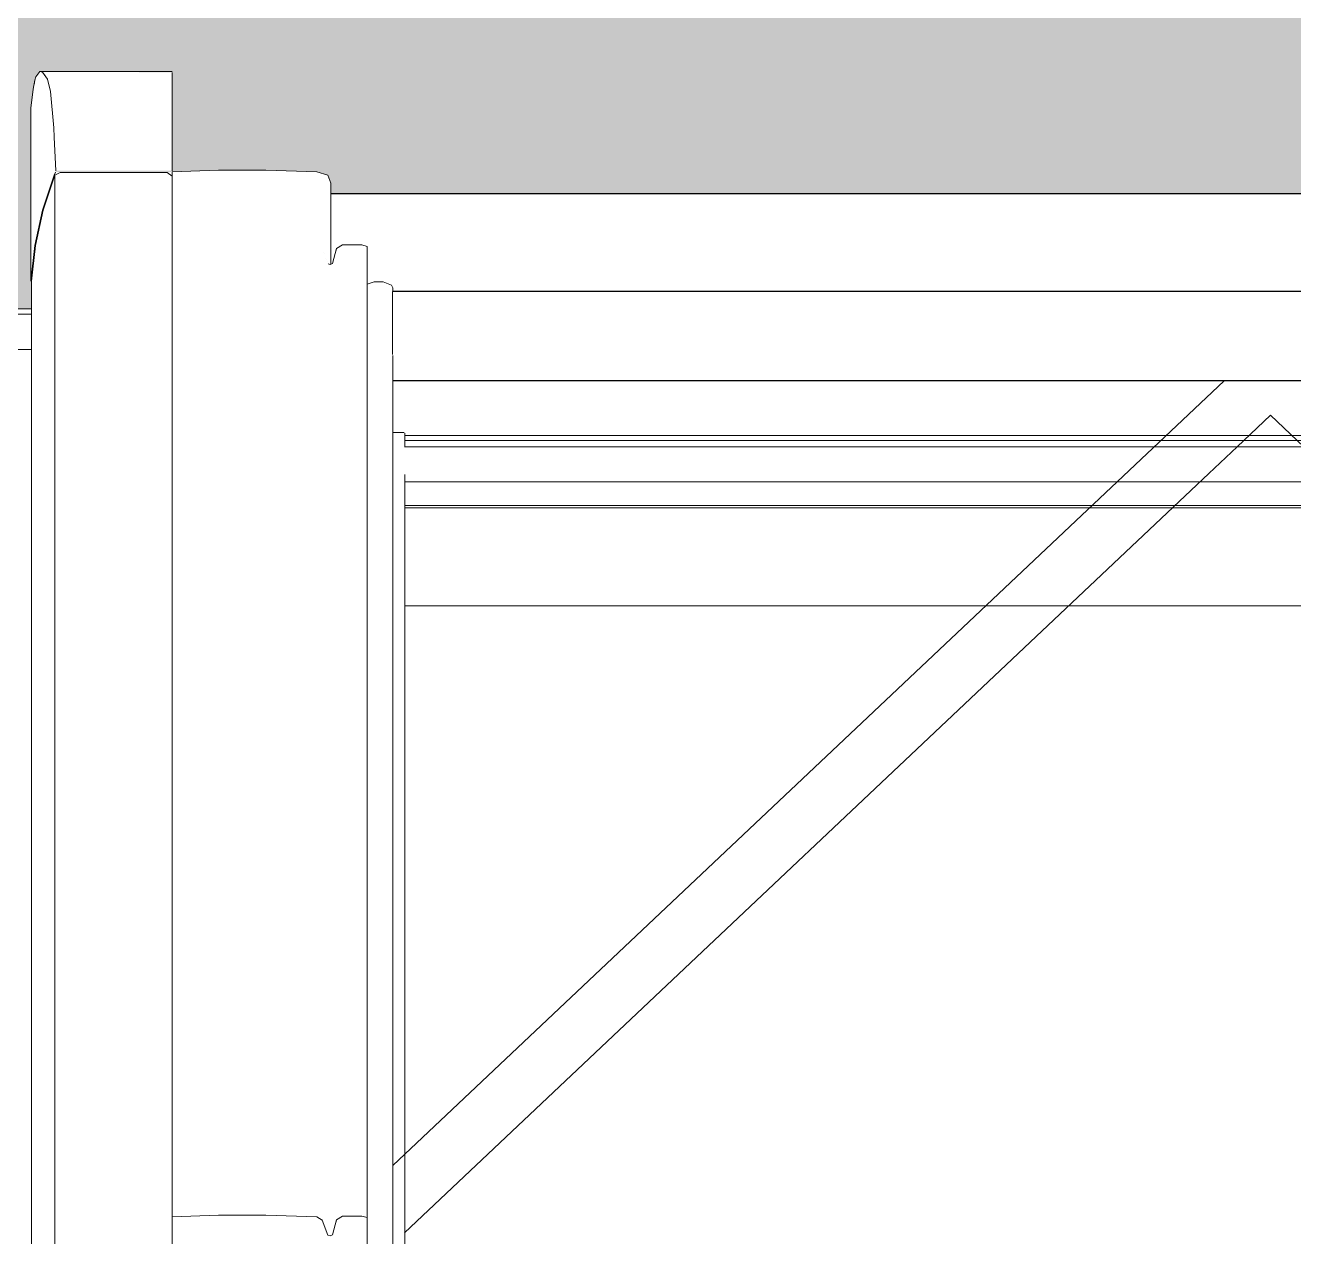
# Model space of a CAD drawing. Header units: metres. Extents: x -3 to 171, y -23 to 41.
# Drawn here: x 1.9392 to 2.3748, y -2.5162 to -2.1001 of the extents above; entities that cross this region are included whole.
import ezdxf

# ---------------------------------------------------------------- set-up
doc = ezdxf.new("R2010")
doc.units = ezdxf.units.M
doc.header["$MEASUREMENT"] = 0
doc.set_wipeout_variables(frame=1)
doc.linetypes.add('Punkt 1_1', pattern=[0.075, 0.025, -0.05])
doc.linetypes.add('Wipeout_Contour', pattern=[1, 0, -1])
for name, color, linetype in [('6._Dach PP STG1_1_325 Dachfenster', 7, 'Continuous'), ('6._Dach PP STG1_1_330 Dachaufbau', 7, 'Continuous'), ('6._Dach PP STG1_1_950 Polierplan Bemaßung', 7, 'Continuous')]:
    doc.layers.add(name, color=color, linetype=linetype)

msp = doc.modelspace()

# ---------------------------------------------------------------- linework, layer by layer
at = {"layer": '6._Dach PP STG1_1_325 Dachfenster', "color": 7, "linetype": 'Continuous', "lineweight": 13, "ltscale": 1000, "true_color": 0xf4f4f4, "flags": 128}
for points in [[(2.66415, -2.31926), (2.06955, -2.31926)], [(2.06955, -2.3636), (2.66415, -2.3636)]]:
    msp.add_lwpolyline(points, dxfattribs=at)
at = {"layer": '6._Dach PP STG1_1_950 Polierplan Bemaßung', "color": 3, "linetype": 'Punkt 1_1', "lineweight": 0, "ltscale": 1000}
msp.add_line((2.05285, -2.1975), (22.9775, -2.1975), dxfattribs=at)

# ---------------------------------------------------------------- next in the draw order: wipeouts: each hides what was drawn before it
at = {"color": 254, "linetype": 'Wipeout_Contour', "lineweight": 0, "ltscale": 12.448105}
msp.add_wipeout([(2.775, -2.1975), (1.075, -2.1975), (1.075, -2.22224), (2.775, -2.22224)], dxfattribs=at).dxf.layer = '6._Dach PP STG1_1_330 Dachaufbau'

# ---------------------------------------------------------------- next in the draw order: hatches: boundary and pattern name
at = {"layer": '6._Dach PP STG1_1_330 Dachaufbau', "linetype": 'Continuous', "lineweight": 0, "true_color": 0x000000}
h = msp.add_hatch(color=18, dxfattribs=at)
h.paths.add_polyline_path([(3.445, -0.4), (3.755, -0.4), (3.755, 0.07), (2.8, 0.07), (2.8, -0.77152), (1.05, -0.77152), (1.05, 0.07), (-0.00106, 0.07), (0.01606, -4.6), (6.325, -4.6), (6.325, -0.82361), (3.445, -0.82361)])
h.paths.add_polyline_path([(3.805, -2.1975), (5.505, -2.1975), (5.505, -3.79873), (3.805, -3.79873)], flags=0)
h.paths.add_polyline_path([(1.075, -3.79873), (1.075, -2.1975), (2.775, -2.1975), (2.775, -3.79873)], flags=0)

# ---------------------------------------------------------------- next in the draw order: linework, layer by layer
at = {"layer": '6._Dach PP STG1_1_325 Dachfenster', "color": 7, "linetype": 'Continuous', "lineweight": 13, "ltscale": 1000, "true_color": 0xf4f4f4, "flags": 128}
msp.add_lwpolyline([(1.91235, -2.19932), (1.94135, -2.19932)], dxfattribs=at)
at = {"layer": '6._Dach PP STG1_1_330 Dachaufbau', "color": 7, "linetype": 'Continuous', "lineweight": 18, "ltscale": 1000, "flags": 128}
msp.add_lwpolyline([(2.775, -2.1975), (1.075, -2.1975)], dxfattribs=at)

# ---------------------------------------------------------------- next in the draw order: wipeouts: each hides what was drawn before it
at = {"color": 254, "linetype": 'Wipeout_Contour', "lineweight": 0, "ltscale": 14.194654}
msp.add_wipeout([(1.94115, -2.18793), (1.94245, -2.17569), (1.94245, -2.11886), (1.94192, -2.12203), (1.94115, -2.12852)], dxfattribs=at).dxf.layer = '6._Dach PP STG1_1_325 Dachfenster'
at = {"color": 254, "linetype": 'Wipeout_Contour', "lineweight": 0, "ltscale": 13.189371}
msp.add_wipeout([(2.06535, -2.20216), (2.66835, -2.20216), (2.66835, -2.19156), (2.06535, -2.19156)], dxfattribs=at).dxf.layer = '6._Dach PP STG1_1_325 Dachfenster'
at = {"color": 254, "linetype": 'Wipeout_Contour', "lineweight": 0, "ltscale": 13.22109}
msp.add_wipeout([(2.06535, -2.20648), (2.06535, -2.2115), (2.66835, -2.2115), (2.66835, -2.20648)], dxfattribs=at).dxf.layer = '6._Dach PP STG1_1_325 Dachfenster'
at = {"color": 254, "linetype": 'Wipeout_Contour', "lineweight": 0, "ltscale": 13.302974}
msp.add_wipeout([(2.00555, -2.50891), (1.98965, -2.50942), (1.98965, -2.69331), (2.00555, -2.69331)], dxfattribs=at).dxf.layer = '6._Dach PP STG1_1_325 Dachfenster'
at = {"color": 254, "linetype": 'Wipeout_Contour', "lineweight": 0, "ltscale": 13.420578}
msp.add_wipeout([(2.04315, -2.51569), (2.04315, -2.69331), (2.04395, -2.69331), (2.04395, -2.51591)], dxfattribs=at).dxf.layer = '6._Dach PP STG1_1_325 Dachfenster'
at = {"color": 254, "linetype": 'Wipeout_Contour', "lineweight": 0, "ltscale": 12.612424}
msp.add_wipeout([(2.775, -2.2576), (1.075, -2.2576), (1.075, -2.27528), (2.775, -2.27528)], dxfattribs=at).dxf.layer = '6._Dach PP STG1_1_330 Dachaufbau'

# ---------------------------------------------------------------- next in the draw order: linework, layer by layer
at = {"layer": '6._Dach PP STG1_1_330 Dachaufbau', "color": 7, "linetype": 'Continuous', "lineweight": 18, "ltscale": 1000, "flags": 128}
msp.add_lwpolyline([(1.075, -2.27528), (2.775, -2.27528)], dxfattribs=at)

# ---------------------------------------------------------------- next in the draw order: wipeouts: each hides what was drawn before it
at = {"color": 254, "linetype": 'Wipeout_Contour', "lineweight": 0, "ltscale": 16.86613}
msp.add_wipeout([(1.94245, -2.17569), (1.94515, -2.16352), (1.94515, -2.11619), (1.94416, -2.11589), (1.94285, -2.11774), (1.94245, -2.11886)], dxfattribs=at).dxf.layer = '6._Dach PP STG1_1_325 Dachfenster'
at = {"color": 254, "linetype": 'Wipeout_Contour', "lineweight": 0, "ltscale": 13.208463}
msp.add_wipeout([(2.06535, -2.20648), (2.66835, -2.20648), (2.66835, -2.20216), (2.06535, -2.20216)], dxfattribs=at).dxf.layer = '6._Dach PP STG1_1_325 Dachfenster'
at = {"color": 254, "linetype": 'Wipeout_Contour', "lineweight": 0, "ltscale": 19.748362}
msp.add_wipeout([(2.06535, -2.21235), (2.06535, -2.2132), (2.06545, -2.21425), (2.66825, -2.21425), (2.66825, -2.21347), (2.66835, -2.21235)], dxfattribs=at).dxf.layer = '6._Dach PP STG1_1_325 Dachfenster'
at = {"color": 254, "linetype": 'Wipeout_Contour', "lineweight": 0, "ltscale": 13.422528}
msp.add_wipeout([(2.04395, -2.51591), (2.04395, -2.69331), (2.04475, -2.69331), (2.04475, -2.51562)], dxfattribs=at).dxf.layer = '6._Dach PP STG1_1_325 Dachfenster'
at = {"color": 254, "linetype": 'Wipeout_Contour', "lineweight": 0, "ltscale": 12.537035}
msp.add_wipeout([(2.775, -2.22224), (1.075, -2.22224), (1.075, -2.2576), (2.775, -2.2576)], dxfattribs=at).dxf.layer = '6._Dach PP STG1_1_330 Dachaufbau'

# ---------------------------------------------------------------- next in the draw order: wipeouts: each hides what was drawn before it
at = {"color": 254, "linetype": 'Wipeout_Contour', "lineweight": 0, "ltscale": 22.429934}
msp.add_wipeout([(1.94515, -2.11619), (1.94515, -2.16352), (1.94915, -2.15157), (1.94915, -2.13852), (1.94903, -2.13533), (1.94782, -2.1228), (1.94686, -2.11859), (1.94545, -2.11624)], dxfattribs=at).dxf.layer = '6._Dach PP STG1_1_325 Dachfenster'
at = {"color": 254, "linetype": 'Wipeout_Contour', "lineweight": 0, "ltscale": 13.249053}
msp.add_wipeout([(2.06545, -2.21666), (2.06545, -2.2221), (2.66825, -2.2221), (2.66825, -2.21666)], dxfattribs=at).dxf.layer = '6._Dach PP STG1_1_325 Dachfenster'
at = {"color": 254, "linetype": 'Wipeout_Contour', "lineweight": 0, "ltscale": 30.583343}
msp.add_wipeout([(1.92685, -2.22338), (1.92685, -2.84047), (1.93923, -2.84047), (1.93925, -2.79316), (1.93925, -2.77719), (1.94055, -2.76329), (1.94115, -2.76014), (1.94135, -2.75824), (1.94135, -2.22338)], dxfattribs=at).dxf.layer = '6._Dach PP STG1_1_325 Dachfenster'
at = {"color": 254, "linetype": 'Wipeout_Contour', "lineweight": 0, "ltscale": 13.435423}
msp.add_wipeout([(2.04115, -2.51053), (2.04115, -2.69331), (2.04315, -2.69331), (2.04315, -2.51569)], dxfattribs=at).dxf.layer = '6._Dach PP STG1_1_325 Dachfenster'

# ---------------------------------------------------------------- next in the draw order: wipeouts: each hides what was drawn before it
at = {"color": 254, "linetype": 'Wipeout_Contour', "lineweight": 0, "ltscale": 9.403358}
msp.add_wipeout([(1.94416, -2.11589), (1.94515, -2.11619), (1.98965, -2.11624)], dxfattribs=at).dxf.layer = '6._Dach PP STG1_1_325 Dachfenster'
at = {"color": 254, "linetype": 'Wipeout_Contour', "lineweight": 0, "ltscale": 11.759302}
msp.add_wipeout([(1.98965, -2.1228), (1.94782, -2.1228), (1.94903, -2.13533), (1.98965, -2.13533)], dxfattribs=at).dxf.layer = '6._Dach PP STG1_1_325 Dachfenster'
at = {"color": 254, "linetype": 'Wipeout_Contour', "lineweight": 0, "ltscale": 14.277984}
msp.add_wipeout([(1.92685, -2.22338), (1.94135, -2.22338), (1.94135, -2.21296), (1.94135, -2.21148), (1.92685, -2.21147)], dxfattribs=at).dxf.layer = '6._Dach PP STG1_1_325 Dachfenster'
at = {"color": 254, "linetype": 'Wipeout_Contour', "lineweight": 0, "ltscale": 13.236061}
msp.add_wipeout([(2.06545, -2.21425), (2.06545, -2.21531), (2.66825, -2.21531), (2.66825, -2.21425)], dxfattribs=at).dxf.layer = '6._Dach PP STG1_1_325 Dachfenster'
at = {"color": 254, "linetype": 'Wipeout_Contour', "lineweight": 0, "ltscale": 13.408323}
msp.add_wipeout([(2.03935, -2.50947), (2.03935, -2.69331), (2.04115, -2.69331), (2.04115, -2.51053)], dxfattribs=at).dxf.layer = '6._Dach PP STG1_1_325 Dachfenster'
at = {"color": 254, "linetype": 'Wipeout_Contour', "lineweight": 0, "ltscale": 13.438324}
msp.add_wipeout([(2.04475, -2.51562), (2.04475, -2.69331), (2.04605, -2.69331), (2.04605, -2.51046)], dxfattribs=at).dxf.layer = '6._Dach PP STG1_1_325 Dachfenster'

# ---------------------------------------------------------------- next in the draw order: wipeouts: each hides what was drawn before it
at = {"color": 254, "linetype": 'Wipeout_Contour', "lineweight": 0, "ltscale": 11.736819}
msp.add_wipeout([(1.98965, -2.11859), (1.94686, -2.11859), (1.94782, -2.1228), (1.98965, -2.1228)], dxfattribs=at).dxf.layer = '6._Dach PP STG1_1_325 Dachfenster'
at = {"color": 254, "linetype": 'Wipeout_Contour', "lineweight": 0, "ltscale": 13.228379}
msp.add_wipeout([(2.06535, -2.2115), (2.06535, -2.21235), (2.66835, -2.21235), (2.66835, -2.2115)], dxfattribs=at).dxf.layer = '6._Dach PP STG1_1_325 Dachfenster'
at = {"color": 254, "linetype": 'Wipeout_Contour', "lineweight": 0, "ltscale": 13.238283}
msp.add_wipeout([(2.06545, -2.21595), (2.66825, -2.21595), (2.66825, -2.21531), (2.06545, -2.21531)], dxfattribs=at).dxf.layer = '6._Dach PP STG1_1_325 Dachfenster'
at = {"color": 254, "linetype": 'Wipeout_Contour', "lineweight": 0, "ltscale": 13.383641}
msp.add_wipeout([(2.03935, -2.50947), (2.02175, -2.50891), (2.02175, -2.69331), (2.03935, -2.69331)], dxfattribs=at).dxf.layer = '6._Dach PP STG1_1_325 Dachfenster'
at = {"color": 254, "linetype": 'Wipeout_Contour', "lineweight": 0, "ltscale": 13.424571}
msp.add_wipeout([(2.04605, -2.51046), (2.04605, -2.69331), (2.04815, -2.69331), (2.04815, -2.50919)], dxfattribs=at).dxf.layer = '6._Dach PP STG1_1_325 Dachfenster'

# ---------------------------------------------------------------- next in the draw order: wipeouts: each hides what was drawn before it
at = {"color": 254, "linetype": 'Wipeout_Contour', "lineweight": 0, "ltscale": 11.719271}
msp.add_wipeout([(1.94545, -2.11624), (1.94686, -2.11859), (1.98965, -2.11859), (1.98965, -2.11624)], dxfattribs=at).dxf.layer = '6._Dach PP STG1_1_325 Dachfenster'
at = {"color": 254, "linetype": 'Wipeout_Contour', "lineweight": 0, "ltscale": 15.618685}
msp.add_wipeout([(2.04315, -2.18197), (2.04315, -2.51569), (2.04395, -2.51591), (2.04395, -2.18222), (2.04325, -2.18204)], dxfattribs=at).dxf.layer = '6._Dach PP STG1_1_325 Dachfenster'
at = {"color": 254, "linetype": 'Wipeout_Contour', "lineweight": 0, "ltscale": 13.2401}
msp.add_wipeout([(2.06545, -2.21666), (2.66825, -2.21666), (2.66825, -2.21595), (2.06545, -2.21595)], dxfattribs=at).dxf.layer = '6._Dach PP STG1_1_325 Dachfenster'
at = {"color": 254, "linetype": 'Wipeout_Contour', "lineweight": 0, "ltscale": 13.339597}
msp.add_wipeout([(2.00555, -2.69331), (2.02175, -2.69331), (2.02175, -2.50891), (2.00555, -2.50891)], dxfattribs=at).dxf.layer = '6._Dach PP STG1_1_325 Dachfenster'
at = {"color": 254, "linetype": 'Wipeout_Contour', "lineweight": 0, "ltscale": 13.430584}
msp.add_wipeout([(2.04815, -2.69331), (2.05475, -2.69331), (2.05475, -2.50919), (2.04815, -2.50919)], dxfattribs=at).dxf.layer = '6._Dach PP STG1_1_325 Dachfenster'

# ---------------------------------------------------------------- next in the draw order: linework, layer by layer
at = {"layer": '6._Dach PP STG1_1_325 Dachfenster', "color": 7, "linetype": 'Continuous', "lineweight": 13, "ltscale": 1000, "flags": 128}
msp.add_lwpolyline([(1.94416, -2.11589), (1.98965, -2.11589)], dxfattribs=at)

# ---------------------------------------------------------------- next in the draw order: wipeouts: each hides what was drawn before it
at = {"color": 254, "linetype": 'Wipeout_Contour', "lineweight": 0, "ltscale": 12.536662}
msp.add_wipeout([(1.98965, -2.1757), (1.98965, -2.50942), (2.00555, -2.50891), (2.00555, -2.17519)], dxfattribs=at).dxf.layer = '6._Dach PP STG1_1_325 Dachfenster'
at = {"color": 254, "linetype": 'Wipeout_Contour', "lineweight": 0, "ltscale": 12.661682}
msp.add_wipeout([(2.04315, -2.18197), (2.04115, -2.17681), (2.04115, -2.51053), (2.04315, -2.51569)], dxfattribs=at).dxf.layer = '6._Dach PP STG1_1_325 Dachfenster'
at = {"color": 254, "linetype": 'Wipeout_Contour', "lineweight": 0, "ltscale": 13.442828}
msp.add_wipeout([(2.05475, -2.50919), (2.05475, -2.69331), (2.05665, -2.69331), (2.05665, -2.50968)], dxfattribs=at).dxf.layer = '6._Dach PP STG1_1_325 Dachfenster'

# ---------------------------------------------------------------- next in the draw order: wipeouts: each hides what was drawn before it
at = {"color": 254, "linetype": 'Wipeout_Contour', "lineweight": 0, "ltscale": 12.647218}
msp.add_wipeout([(2.03935, -2.17575), (2.03935, -2.50947), (2.04115, -2.51053), (2.04115, -2.17681)], dxfattribs=at).dxf.layer = '6._Dach PP STG1_1_325 Dachfenster'
at = {"color": 254, "linetype": 'Wipeout_Contour', "lineweight": 0, "ltscale": 12.674444}
msp.add_wipeout([(2.04395, -2.18222), (2.04395, -2.51591), (2.04475, -2.51562), (2.04475, -2.18194)], dxfattribs=at).dxf.layer = '6._Dach PP STG1_1_325 Dachfenster'

# ---------------------------------------------------------------- next in the draw order: wipeouts: each hides what was drawn before it
at = {"color": 254, "linetype": 'Wipeout_Contour', "lineweight": 0, "ltscale": 12.622101}
msp.add_wipeout([(2.02175, -2.17519), (2.02175, -2.50891), (2.03935, -2.50947), (2.03935, -2.17575)], dxfattribs=at).dxf.layer = '6._Dach PP STG1_1_325 Dachfenster'
at = {"color": 254, "linetype": 'Wipeout_Contour', "lineweight": 0, "ltscale": 12.665016}
msp.add_wipeout([(2.04475, -2.18194), (2.04475, -2.51562), (2.04605, -2.51046), (2.04605, -2.17678)], dxfattribs=at).dxf.layer = '6._Dach PP STG1_1_325 Dachfenster'

# ---------------------------------------------------------------- next in the draw order: linework, layer by layer
at = {"layer": '6._Dach PP STG1_1_325 Dachfenster', "color": 7, "linetype": 'Continuous', "lineweight": 13, "ltscale": 1000, "flags": 128}
for points in [[(2.04115, -2.51053), (2.03935, -2.50947)], [(2.04315, -2.51569), (2.04115, -2.51053)], [(2.04395, -2.51591), (2.04315, -2.51569)], [(2.04475, -2.51562), (2.04395, -2.51591)]]:
    msp.add_lwpolyline(points, dxfattribs=at)

# ---------------------------------------------------------------- next in the draw order: wipeouts: each hides what was drawn before it
at = {"color": 254, "linetype": 'Wipeout_Contour', "lineweight": 0, "ltscale": 12.577513}
msp.add_wipeout([(2.02175, -2.17519), (2.00555, -2.17519), (2.00555, -2.50891), (2.02175, -2.50891)], dxfattribs=at).dxf.layer = '6._Dach PP STG1_1_325 Dachfenster'
at = {"color": 254, "linetype": 'Wipeout_Contour', "lineweight": 0, "ltscale": 12.663353}
msp.add_wipeout([(2.04605, -2.17678), (2.04605, -2.51046), (2.04815, -2.50919), (2.04815, -2.1755)], dxfattribs=at).dxf.layer = '6._Dach PP STG1_1_325 Dachfenster'

# ---------------------------------------------------------------- next in the draw order: wipeouts: each hides what was drawn before it
at = {"color": 254, "linetype": 'Wipeout_Contour', "lineweight": 0, "ltscale": 11.944675}
msp.add_wipeout([(1.98965, -2.15039), (1.98965, -2.1757), (2.00555, -2.17519), (2.00555, -2.14987)], dxfattribs=at).dxf.layer = '6._Dach PP STG1_1_325 Dachfenster'
at = {"color": 254, "linetype": 'Wipeout_Contour', "lineweight": 0, "ltscale": 12.040118}
msp.add_wipeout([(2.03935, -2.15044), (2.02175, -2.14987), (2.02175, -2.17519), (2.03935, -2.17575)], dxfattribs=at).dxf.layer = '6._Dach PP STG1_1_325 Dachfenster'
at = {"color": 254, "linetype": 'Wipeout_Contour', "lineweight": 0, "ltscale": 12.674567}
msp.add_wipeout([(2.04815, -2.1755), (2.04815, -2.50919), (2.05475, -2.50919), (2.05475, -2.1755)], dxfattribs=at).dxf.layer = '6._Dach PP STG1_1_325 Dachfenster'

# ---------------------------------------------------------------- next in the draw order: linework, layer by layer
at = {"layer": '6._Dach PP STG1_1_325 Dachfenster', "color": 7, "linetype": 'Continuous', "lineweight": 13, "ltscale": 1000, "flags": 128}
for points in [[(2.04605, -2.51046), (2.04475, -2.51562)], [(2.04815, -2.50919), (2.04605, -2.51046)]]:
    msp.add_lwpolyline(points, dxfattribs=at)

# ---------------------------------------------------------------- next in the draw order: wipeouts: each hides what was drawn before it
at = {"color": 254, "linetype": 'Wipeout_Contour', "lineweight": 0, "ltscale": 34.56755}
msp.add_wipeout([(1.94115, -2.18793), (1.94265, -2.17569), (1.94535, -2.16352), (1.94935, -2.15157), (1.95115, -2.15061), (1.98795, -2.15061), (1.98965, -2.15186), (1.98965, -2.15046), (1.94958, -2.15046), (1.94915, -2.15157), (1.94515, -2.16352), (1.94245, -2.17569)], dxfattribs=at).dxf.layer = '6._Dach PP STG1_1_325 Dachfenster'
at = {"color": 254, "linetype": 'Wipeout_Contour', "lineweight": 0, "ltscale": 11.993309}
msp.add_wipeout([(2.02175, -2.14987), (2.00555, -2.14987), (2.00555, -2.17519), (2.02175, -2.17519)], dxfattribs=at).dxf.layer = '6._Dach PP STG1_1_325 Dachfenster'
at = {"color": 254, "linetype": 'Wipeout_Contour', "lineweight": 0, "ltscale": 9.009415}
msp.add_wipeout([(2.03935, -2.15044), (2.03935, -2.17575), (2.04315, -2.1515)], dxfattribs=at).dxf.layer = '6._Dach PP STG1_1_325 Dachfenster'
at = {"color": 254, "linetype": 'Wipeout_Contour', "lineweight": 0, "ltscale": 12.68543}
msp.add_wipeout([(2.05475, -2.1755), (2.05475, -2.50919), (2.05665, -2.50968), (2.05665, -2.176)], dxfattribs=at).dxf.layer = '6._Dach PP STG1_1_325 Dachfenster'

# ---------------------------------------------------------------- next in the draw order: wipeouts: each hides what was drawn before it
at = {"color": 254, "linetype": 'Wipeout_Contour', "lineweight": 0, "ltscale": 9.501312}
msp.add_wipeout([(1.94915, -2.13852), (1.94915, -2.15157), (1.94958, -2.15046)], dxfattribs=at).dxf.layer = '6._Dach PP STG1_1_325 Dachfenster'
at = {"color": 254, "linetype": 'Wipeout_Contour', "lineweight": 0, "ltscale": 9.301648}
msp.add_wipeout([(2.04315, -2.1515), (2.03935, -2.17575), (2.04115, -2.17681)], dxfattribs=at).dxf.layer = '6._Dach PP STG1_1_325 Dachfenster'
at = {"color": 254, "linetype": 'Wipeout_Contour', "lineweight": 0, "ltscale": 16.423428}
msp.add_wipeout([(1.94135, -2.18793), (1.94135, -2.75824), (1.94245, -2.74788), (1.94265, -2.74698), (1.94265, -2.17569)], dxfattribs=at).dxf.layer = '6._Dach PP STG1_1_325 Dachfenster'
at = {"color": 254, "linetype": 'Wipeout_Contour', "lineweight": 0, "ltscale": 46.549567}
msp.add_wipeout([(2.05665, -2.18441), (2.05665, -2.18898), (2.05905, -2.18816), (2.06215, -2.18823), (2.06495, -2.18936), (2.06545, -2.19021), (2.06545, -2.19134), (2.66825, -2.19134), (2.66825, -2.19021), (2.66875, -2.18936), (2.67155, -2.18823), (2.67465, -2.18816), (2.67705, -2.18898), (2.67705, -2.18441)], dxfattribs=at).dxf.layer = '6._Dach PP STG1_1_325 Dachfenster'

# ---------------------------------------------------------------- next in the draw order: wipeouts: each hides what was drawn before it
at = {"color": 254, "linetype": 'Wipeout_Contour', "lineweight": 0, "ltscale": 14.880271}
msp.add_wipeout([(1.94903, -2.13533), (1.94915, -2.13852), (1.94966, -2.15004), (1.98965, -2.15004), (1.98965, -2.13533)], dxfattribs=at).dxf.layer = '6._Dach PP STG1_1_325 Dachfenster'
at = {"color": 254, "linetype": 'Wipeout_Contour', "lineweight": 0, "ltscale": 11.675402}
msp.add_wipeout([(2.04315, -2.1515), (2.04115, -2.17681), (2.04315, -2.1819), (2.04415, -2.15426)], dxfattribs=at).dxf.layer = '6._Dach PP STG1_1_325 Dachfenster'
at = {"color": 254, "linetype": 'Wipeout_Contour', "lineweight": 0, "ltscale": 16.345477}
msp.add_wipeout([(1.94265, -2.74698), (1.94515, -2.73571), (1.94535, -2.73511), (1.94535, -2.16352), (1.94265, -2.17569)], dxfattribs=at).dxf.layer = '6._Dach PP STG1_1_325 Dachfenster'
at = {"color": 254, "linetype": 'Wipeout_Contour', "lineweight": 0, "ltscale": 13.020454}
msp.add_wipeout([(2.05665, -2.18898), (2.05665, -2.69331), (2.05905, -2.69331), (2.05905, -2.18816)], dxfattribs=at).dxf.layer = '6._Dach PP STG1_1_325 Dachfenster'
at = {"color": 254, "linetype": 'Wipeout_Contour', "lineweight": 0, "ltscale": 10.423395}
msp.add_wipeout([(2.06535, -2.19156), (2.66835, -2.19156), (2.06535, -2.19134)], dxfattribs=at).dxf.layer = '6._Dach PP STG1_1_325 Dachfenster'

# ---------------------------------------------------------------- next in the draw order: linework, layer by layer
at = {"layer": '6._Dach PP STG1_1_325 Dachfenster', "color": 7, "linetype": 'Continuous', "lineweight": 13, "ltscale": 1000, "flags": 128}
for points in [[(1.94115, -2.12852), (1.94115, -2.18793)], [(1.94135, -2.18793), (1.94135, -2.75824)], [(1.94135, -2.21148), (1.92685, -2.21147), (1.91235, -2.21148)], [(2.05665, -2.50968), (2.05475, -2.50919), (2.04815, -2.50919)]]:
    msp.add_lwpolyline(points, dxfattribs=at)

# ---------------------------------------------------------------- next in the draw order: wipeouts: each hides what was drawn before it
at = {"color": 254, "linetype": 'Wipeout_Contour', "lineweight": 0, "ltscale": 16.297676}
msp.add_wipeout([(1.94935, -2.15157), (1.94535, -2.16352), (1.94535, -2.73511), (1.94915, -2.72376), (1.94935, -2.72323)], dxfattribs=at).dxf.layer = '6._Dach PP STG1_1_325 Dachfenster'
at = {"color": 254, "linetype": 'Wipeout_Contour', "lineweight": 0, "ltscale": 9.150465}
msp.add_wipeout([(2.04315, -2.1819), (2.04395, -2.18222), (2.04415, -2.15426)], dxfattribs=at).dxf.layer = '6._Dach PP STG1_1_325 Dachfenster'
at = {"color": 254, "linetype": 'Wipeout_Contour', "lineweight": 0, "ltscale": 13.02626}
msp.add_wipeout([(2.05905, -2.18816), (2.05905, -2.69331), (2.06215, -2.69331), (2.06215, -2.18823)], dxfattribs=at).dxf.layer = '6._Dach PP STG1_1_325 Dachfenster'

# ---------------------------------------------------------------- next in the draw order: linework, layer by layer
at = {"layer": '6._Dach PP STG1_1_325 Dachfenster', "color": 7, "linetype": 'Continuous', "lineweight": 13, "ltscale": 1000, "flags": 128}
for points in [[(2.04415, -2.15426), (2.04315, -2.1515)], [(2.05905, -2.18816), (2.05665, -2.18898)]]:
    msp.add_lwpolyline(points, dxfattribs=at)

# ---------------------------------------------------------------- next in the draw order: wipeouts: each hides what was drawn before it
at = {"color": 254, "linetype": 'Wipeout_Contour', "lineweight": 0, "ltscale": 12.804707}
msp.add_wipeout([(1.95115, -2.15061), (1.95115, -2.72249), (1.98795, -2.72249), (1.98795, -2.15061)], dxfattribs=at).dxf.layer = '6._Dach PP STG1_1_325 Dachfenster'
at = {"color": 254, "linetype": 'Wipeout_Contour', "lineweight": 0, "ltscale": 52.279334}
msp.add_wipeout([(2.04415, -2.16985), (2.04415, -2.18215), (2.04475, -2.18194), (2.04605, -2.17678), (2.04815, -2.1755), (2.05475, -2.1755), (2.05665, -2.176), (2.05665, -2.18441), (2.67705, -2.18441), (2.67705, -2.176), (2.67895, -2.1755), (2.68555, -2.1755), (2.68765, -2.17678), (2.68895, -2.18194), (2.68955, -2.18215), (2.68955, -2.16985)], dxfattribs=at).dxf.layer = '6._Dach PP STG1_1_325 Dachfenster'
at = {"color": 254, "linetype": 'Wipeout_Contour', "lineweight": 0, "ltscale": 13.036108}
msp.add_wipeout([(2.06215, -2.69331), (2.06495, -2.69331), (2.06495, -2.18936), (2.06215, -2.18823)], dxfattribs=at).dxf.layer = '6._Dach PP STG1_1_325 Dachfenster'

# ---------------------------------------------------------------- next in the draw order: linework, layer by layer
at = {"layer": '6._Dach PP STG1_1_325 Dachfenster', "color": 7, "linetype": 'Continuous', "lineweight": 13, "ltscale": 1000, "flags": 128}
for points in [[(2.04475, -2.18194), (2.04605, -2.17678)], [(2.04605, -2.17678), (2.04815, -2.1755)], [(2.04815, -2.1755), (2.05475, -2.1755), (2.05665, -2.176)], [(2.05665, -2.176), (2.05665, -2.50968), (2.05665, -2.69331)], [(2.04325, -2.18204), (2.04395, -2.18222)], [(2.04395, -2.18222), (2.04475, -2.18194)], [(2.06215, -2.18823), (2.05905, -2.18816)]]:
    msp.add_lwpolyline(points, dxfattribs=at)

# ---------------------------------------------------------------- next in the draw order: wipeouts: each hides what was drawn before it
at = {"color": 254, "linetype": 'Wipeout_Contour', "lineweight": 0, "ltscale": 16.717307}
msp.add_wipeout([(1.94935, -2.15157), (1.94935, -2.72323), (1.9496, -2.72258), (1.95115, -2.72249), (1.95115, -2.15061)], dxfattribs=at).dxf.layer = '6._Dach PP STG1_1_325 Dachfenster'
at = {"color": 254, "linetype": 'Wipeout_Contour', "lineweight": 0, "ltscale": 12.849942}
msp.add_wipeout([(1.98795, -2.72249), (1.98965, -2.72249), (1.98965, -2.15186), (1.98795, -2.15061)], dxfattribs=at).dxf.layer = '6._Dach PP STG1_1_325 Dachfenster'
at = {"color": 254, "linetype": 'Wipeout_Contour', "lineweight": 0, "ltscale": 13.111861}
msp.add_wipeout([(2.04415, -2.1579), (2.04415, -2.16985), (2.68955, -2.16985), (2.68955, -2.1579)], dxfattribs=at).dxf.layer = '6._Dach PP STG1_1_325 Dachfenster'
at = {"color": 254, "linetype": 'Wipeout_Contour', "lineweight": 0, "ltscale": 17.847323}
msp.add_wipeout([(2.06495, -2.69331), (2.06545, -2.69331), (2.06545, -2.21347), (2.06535, -2.19134), (2.06545, -2.19021), (2.06495, -2.18936)], dxfattribs=at).dxf.layer = '6._Dach PP STG1_1_325 Dachfenster'

# ---------------------------------------------------------------- next in the draw order: linework, layer by layer
at = {"layer": '6._Dach PP STG1_1_325 Dachfenster', "color": 7, "linetype": 'Continuous', "lineweight": 13, "ltscale": 1000, "flags": 128}
for points in [[(1.94115, -2.12852), (1.94192, -2.12203), (1.94245, -2.11886), (1.94285, -2.11774), (1.94416, -2.11589), (1.94515, -2.11619), (1.94686, -2.11859), (1.94782, -2.1228), (1.94903, -2.13533), (1.94915, -2.13852), (1.94966, -2.15004)], [(1.98965, -2.15004), (1.98965, -2.13533), (1.98965, -2.1228), (1.98965, -2.11859), (1.98965, -2.11624)], [(1.94958, -2.15046), (1.94915, -2.15157), (1.94515, -2.16352), (1.94245, -2.17569), (1.94115, -2.18793)], [(1.94135, -2.18793), (1.94265, -2.17569), (1.94535, -2.16352), (1.94935, -2.15157)], [(1.94935, -2.15157), (1.95115, -2.15061)], [(1.94935, -2.15157), (1.94935, -2.72323)], [(1.95115, -2.15061), (1.98795, -2.15061)], [(1.98795, -2.15061), (1.98965, -2.15186)], [(2.04315, -2.1515), (2.03935, -2.15044), (2.02175, -2.14987), (2.00555, -2.14987), (1.98965, -2.15039)], [(1.98965, -2.15186), (1.98965, -2.15046)], [(1.98965, -2.15186), (1.98965, -2.72249)], [(2.06495, -2.18936), (2.06215, -2.18823)], [(2.06545, -2.19021), (2.06495, -2.18936)], [(2.06545, -2.19021), (2.06545, -2.19134)], [(2.06535, -2.19134), (2.66835, -2.19134)], [(2.06535, -2.19156), (2.06535, -2.20216), (2.06535, -2.20648), (2.06535, -2.2115), (2.06535, -2.21235), (2.06535, -2.2132)], [(2.03935, -2.50947), (2.02175, -2.50891), (2.00555, -2.50891), (1.98965, -2.50942)]]:
    msp.add_lwpolyline(points, dxfattribs=at)

# ---------------------------------------------------------------- next in the draw order: wipeouts: each hides what was drawn before it
at = {"color": 254, "linetype": 'Wipeout_Contour', "lineweight": 0, "ltscale": 9.414913}
msp.add_wipeout([(2.68955, -2.15783), (2.04415, -2.15783), (2.68955, -2.1579)], dxfattribs=at).dxf.layer = '6._Dach PP STG1_1_325 Dachfenster'
at = {"color": 254, "linetype": 'Wipeout_Contour', "lineweight": 0, "ltscale": 27.983962}
msp.add_wipeout([(2.06545, -2.49183), (2.06545, -2.51658), (2.25259, -2.69331), (2.48111, -2.69331), (2.66825, -2.51658), (2.66825, -2.49183), (2.38273, -2.22217), (2.35098, -2.22217)], dxfattribs=at).dxf.layer = '6._Dach PP STG1_1_325 Dachfenster'

# ---------------------------------------------------------------- next in the draw order: linework, layer by layer
at = {"layer": '6._Dach PP STG1_1_325 Dachfenster', "color": 7, "linetype": 'Continuous', "lineweight": 13, "ltscale": 1000, "flags": 128}
for points in [[(2.04415, -2.18215), (2.04415, -2.15426)], [(2.04415, -2.15783), (2.68955, -2.15783)], [(2.36685, -2.23405), (2.37831, -2.24487), (2.38804, -2.25406), (2.66429, -2.51496)]]:
    msp.add_lwpolyline(points, dxfattribs=at)

# ---------------------------------------------------------------- next in the draw order: wipeouts: each hides what was drawn before it
at = {"color": 254, "linetype": 'Wipeout_Contour', "lineweight": 0, "ltscale": 9.604706}
msp.add_wipeout([(2.06545, -2.22217), (2.06545, -2.49183), (2.35098, -2.22217)], dxfattribs=at).dxf.layer = '6._Dach PP STG1_1_325 Dachfenster'

# ---------------------------------------------------------------- next in the draw order: linework, layer by layer
at = {"layer": '6._Dach PP STG1_1_325 Dachfenster', "color": 7, "linetype": 'Continuous', "lineweight": 13, "ltscale": 1000, "flags": 128}
for points in [[(2.06545, -2.21347), (2.06545, -2.69331)], [(2.06545, -2.2221), (2.66825, -2.2221)], [(2.35098, -2.22217), (2.06545, -2.49183)], [(2.06545, -2.22217), (2.66825, -2.22217)], [(2.36685, -2.23405), (2.3554, -2.24487), (2.34566, -2.25406), (2.06942, -2.51496)], [(2.06545, -2.23992), (2.06935, -2.23992)], [(2.06955, -2.24013), (2.06955, -2.24487)], [(2.06955, -2.24098), (2.66415, -2.24098)], [(2.06955, -2.24268), (2.66415, -2.24268)], [(2.06942, -2.24487), (2.66429, -2.24487)], [(2.06955, -2.25435), (2.06955, -2.69331)], [(2.06955, -2.25689), (2.66415, -2.25689)], [(2.06955, -2.26502), (2.66415, -2.26502)], [(2.06955, -2.2658), (2.66415, -2.2658)], [(2.06955, -2.29953), (2.66415, -2.29953)]]:
    msp.add_lwpolyline(points, dxfattribs=at)

doc.saveas('drawing.dxf')
